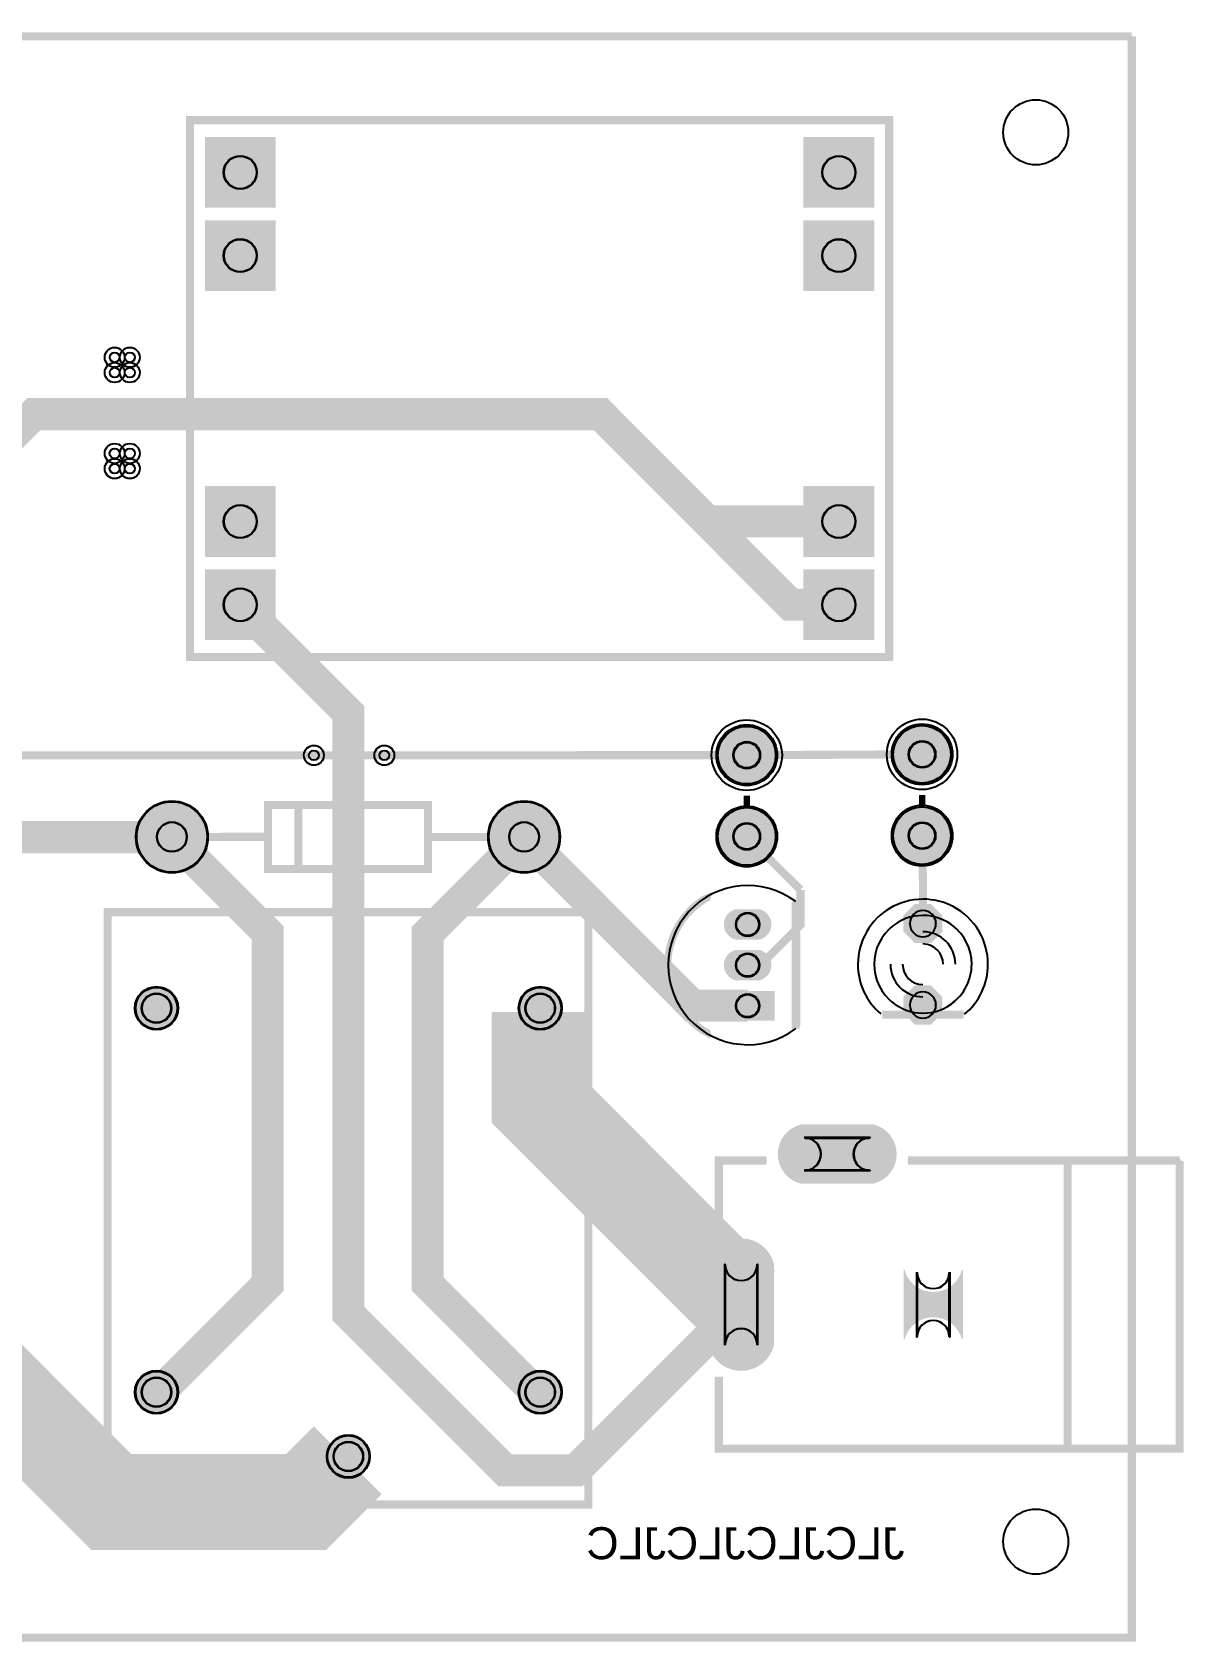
# Model space of a CAD drawing. Header units: millimetres. Extents: x 15 to 117, y -1 to 49.
# Drawn here: x 80.6 to 116.6, y -1.1 to 49.1 of the extents above; entities that cross this region are included whole.
import ezdxf

# ---------------------------------------------------------------- set-up
doc = ezdxf.new("R2010")
doc.units = ezdxf.units.MM
for name, color, linetype, true_color in [('BoardOutLine', 7, 'Continuous', 0xff00ff), ('BottomLayer', 7, 'Continuous', 0x0000ff), ('BottomSolderMaskLayer', 7, 'Continuous', 0xaa00ff), ('Document', 7, 'Continuous', 0xffffff), ('Hole', 7, 'Continuous', 0x222222), ('Multi-Layer', 7, 'Continuous', 0xc0c0c0), ('TopLayer', 7, 'Continuous', 0xff0000), ('TopSilkLayer', 7, 'Continuous', 0xffcc00), ('TopSolderMaskLayer', 7, 'Continuous', 0x800080)]:
    doc.layers.add(name, color=color, linetype=linetype, true_color=true_color)
doc.styles.get("Standard").update_dxf_attribs({"font": 'arial.ttf'})

msp = doc.modelspace()

# ---------------------------------------------------------------- hatches: boundary and pattern name
at = {"layer": 'BottomSolderMaskLayer'}
for points in [[(88.25514052204585, 45.85369570739135), (88.25514052204585, 43.643891287782594), (86.04533610243675, 43.643891287782594), (86.04533610243675, 45.85369570739135)], [(106.95465792108052, 45.85369570739135), (106.95465792108052, 43.643891287782594), (104.74485350147165, 43.643891287782594), (104.74485350147165, 45.85369570739135)], [(88.25514052204585, 43.25527051054098), (88.25514052204585, 41.04546609093211), (86.04533610243675, 41.04546609093211), (86.04533610243675, 43.25527051054098)], [(106.95465792108052, 43.25527051054098), (106.95465792108052, 41.04546609093211), (104.74485350147165, 41.04546609093211), (104.74485350147165, 43.25527051054098)], [(88.25514052204585, 34.95453390906778), (88.25514052204585, 32.74472948945902), (86.04533610243675, 32.74472948945902), (86.04533610243675, 34.95453390906778)], [(106.95465792108052, 34.95453390906778), (106.95465792108052, 32.74472948945902), (104.74485350147165, 32.74472948945902), (104.74485350147165, 34.95453390906778)], [(88.25514052204585, 32.356108712217406), (88.25514052204585, 30.146304292608534), (86.04533610243675, 30.146304292608534), (86.04533610243675, 32.356108712217406)], [(106.95465792108052, 32.356108712217406), (106.95465792108052, 30.146304292608534), (104.74485350147165, 30.146304292608534), (104.74485350147165, 32.356108712217406)], [(102.02252984505978, 26.554737109474104, 1), (103.9241300482602, 26.554737109474104, 1)], [(107.49928879857768, 26.580137160274376, 1), (109.4008890017781, 26.580137160274376, 1)], [(83.88983997967998, 24.000508001015874, 1), (86.14064008128017, 24.000508001015874, 1)], [(94.88983997967998, 24.000508001015874, 1), (97.14064008128017, 24.000508001015874, 1)], [(102.02252984505978, 24.01727203454402, 1), (103.9241300482602, 24.01727203454402, 1)], [(107.49928879857768, 24.042672085344066, 1), (109.4008890017781, 24.042672085344066, 1)], [(102.62999040442537, 20.794602489204852, -0.7853981633974483), (102.62999040442537, 21.745402590805053), (103.36950159455887, 21.745402590805053, -0.7853981633974483), (103.36950159455887, 20.794602489204852)], [(102.62999040442537, 19.524599949199786, -0.7853981633974483), (102.62999040442537, 20.475400050799987), (103.36950159455887, 20.475400050799987, -0.7853981633974483), (103.36950159455887, 19.524599949199786)], [(83.85699771399561, 18.65430530861056, 1), (85.20828041656102, 18.65430530861056, 1)], [(95.84582169164344, 18.65430530861056, 1), (97.19710439420885, 18.65430530861056, 1)], [(102.15459035362505, 18.265723034671964), (102.15459035362505, 19.194298091821906), (103.84490164535896, 19.194298091821906), (103.84490164535896, 18.265723034671964)], [(104.66804109163786, 13.174676149352342, -0.7853981633974483), (104.66804109163786, 15.025476250952545), (106.93013010470463, 15.025476250952545, -0.7853981633974483), (106.93013010470463, 13.174676149352342)], [(103.82448564897146, 8.135939660768145, -0.7853981633974483), (101.77368554737126, 8.135939660768145), (101.77368554737126, 10.664161939434848, -0.7853981633974483), (103.82448564897146, 10.664161939434848)], [(109.72448564897124, 10.514020828041566, -0.7853981633974483), (107.87368554737102, 10.514020828041566), (107.87368554737102, 8.28608077216154, -0.7853981633974483), (109.72448564897124, 8.28608077216154)], [(83.85699771399561, 6.665481330962621, 1), (85.20828041656102, 6.665481330962621, 1)], [(95.84582169164344, 6.665481330962621, 1), (97.19710439420885, 6.665481330962621, 1)], [(89.8514097028193, 4.658877317754673, 1), (91.20269240538471, 4.658877317754673, 1)]]:
    msp.add_hatch(color=256, dxfattribs=at).paths.add_polyline_path(points)
at = {"layer": 'Document'}
for points in [[(101.83975107950232, 17.710007620015176), (101.83975107950232, 17.96400812801619), (101.77910507510182, 17.99734436794131), (101.71948945889721, 18.032490079581066), (101.66095820322516, 18.06941344415577), (101.60356429870717, 18.10808103350746), (101.54735970627735, 18.148457840363562), (101.49239531013927, 18.19050731003051), (101.43872087169848, 18.234191373487988), (101.38638498451155, 18.279470481854332), (101.33543503029296, 18.32630364219176), (101.28591713601713, 18.37464845461875), (101.23787613216018, 18.424461150696402), (101.19135551211139, 18.475696633053417), (101.1463973927971, 18.52830851621502), (101.10304247655176, 18.5822491685974), (101.06133001426633, 18.637469755629695), (101.02129776985612, 18.693920283967145), (100.98298198606835, 18.751549646750618), (100.94641735167284, 18.81030566987681), (100.91163697005481, 18.870135159232746), (100.87867232924668, 18.930983948854873), (100.84755327341941, 18.992796949967214), (100.81830797586508, 19.055518200856), (100.79096291348856, 19.119090917533185), (100.76554284283861, 19.183457545145984), (100.7420707776937, 19.248559810083066), (100.72056796822744, 19.314338772731844), (100.70105388176967, 19.380734880839213), (100.68354618518151, 19.447688023426053), (100.66806072886152, 19.51513758520855), (100.65461153239585, 19.58302250147517), (100.64321077186514, 19.651281313370873), (100.63386876882123, 19.71985222353851), (100.62659398094252, 19.78867315206628), (100.62139299437786, 19.85768179269087), (100.61827051778278, 19.926815669205894), (100.61722937805621, 19.996012192024295), (100.61827051778278, 20.06520871484281), (100.62139299437786, 20.134342591357836), (100.62659398094252, 20.20335123198231), (100.63386876882123, 20.27217216051008), (100.64321077186514, 20.340743070677718), (100.65461153239585, 20.40900188257342), (100.66806072886152, 20.47688679884004), (100.68354618518151, 20.544336360622538), (100.70105388176967, 20.61128950320949), (100.72056796822744, 20.67768561131686), (100.7420707776937, 20.74346457396564), (100.76554284283861, 20.808566838902607), (100.79096291348856, 20.872933466515406), (100.81830797586508, 20.936506183192705), (100.84755327341941, 20.999227434081376), (100.87867232924668, 21.06104043519383), (100.91163697005481, 21.121889224815845), (100.94641735167284, 21.18171871417178), (100.98298198606835, 21.240474737298086), (101.02129776985612, 21.29810410008156), (101.06133001426633, 21.354554628418896), (101.10304247655176, 21.409775215451305), (101.1463973927971, 21.46371586783357), (101.19135551211139, 21.516327750995174), (101.23787613216018, 21.567563233352303), (101.28591713601736, 21.617375929429954), (101.33543503029296, 21.66572074185683), (101.38638498451178, 21.712553902194372), (101.43872087169848, 21.757833010560717), (101.49239531013927, 21.801517074018193), (101.54735970627735, 21.843566543685142), (101.60356429870717, 21.883943350541244), (101.66095820322516, 21.922610939892934), (101.71948945889744, 21.959534304467525), (101.77910507510182, 21.994680016107395), (101.83975107950232, 22.0280162560324), (101.83975107950232, 22.282016764033415), (101.5857505715012, 22.155016510032965), (101.52490162788558, 22.115554893544527), (101.46519950315883, 22.074378815317914), (101.40669248934569, 22.03152158197645), (101.34942791176604, 21.987017860001288), (101.29345209075495, 21.940903647689538), (101.2388103041933, 21.893216246036786), (101.18554675088558, 21.84399422856427), (101.13370451480637, 21.79327741011798), (101.08332553025116, 21.74110681466209), (101.03445054791678, 21.68752464209672), (100.9871191019381, 21.632574234122217), (100.94136947790957, 21.57630003918098), (100.89723868191777, 21.518747576504325), (100.85476241060655, 21.459963399292064), (100.81397502230357, 21.399995057056913), (100.7749095092272, 21.338891057162527), (100.73759747080112, 21.276700825586317), (100.70206908809314, 21.213474666939874), (100.66835309940302, 21.149263723778404), (100.63647677701556, 21.084119935232934), (100.60646590514125, 21.01809599499643), (100.57834475905929, 20.9512453087018), (100.55213608548274, 20.883621950722613), (100.52786108415853, 20.815280620433327), (100.50553939071801, 20.746276597963742), (100.48518906079676, 20.67666569948426), (100.46682655542736, 20.606504232056864), (100.4504667277256, 20.535848948088983), (100.43612281087553, 20.46475699942789), (100.42380640742545, 20.39328589113188), (100.41352747990277, 20.321493434954277), (100.40529434275572, 20.249437702581872), (100.39911365562784, 20.17717697866044), (100.3949904179708, 20.104769713650285), (100.39292796500081, 20.032274476546377), (100.39292796500081, 19.959749907502214), (100.3949904179708, 19.887254670398306), (100.39911365562784, 19.81484740538815), (100.40529434275572, 19.74258668146672), (100.41352747990277, 19.670530949094314), (100.42380640742545, 19.59873849291671), (100.43612281087553, 19.5272673846207), (100.4504667277256, 19.456175435959608), (100.46682655542736, 19.385520151991727), (100.48518906079676, 19.31535868456433), (100.50553939071801, 19.24574778608485), (100.52786108415853, 19.176743763615377), (100.55213608548274, 19.108402433325978), (100.57834475905929, 19.04077907534679), (100.60646590514125, 18.973928389052162), (100.63647677701556, 18.907904448815657), (100.66835309940302, 18.842760660270187), (100.70206908809314, 18.77854971710883), (100.73759747080112, 18.715323558462387), (100.7749095092272, 18.653133326886064), (100.81397502230357, 18.59202932699168), (100.85476241060655, 18.532060984756527), (100.89723868191777, 18.473276807544266), (100.94136947790957, 18.415724344867613), (100.9871191019381, 18.359450149926374), (101.03445054791678, 18.304499741951872), (101.08332553025116, 18.250917569386502), (101.13370451480637, 18.19874697393061), (101.18554675088558, 18.14803015548432), (101.2388103041933, 18.098808138011805), (101.29345209075495, 18.051120736359167), (101.34942791176604, 18.005006524047417), (101.40669248934569, 17.960502802072142), (101.46519950315883, 17.917645568730677), (101.52490162788558, 17.876469490504064), (101.5857505715012, 17.837007874015626)], [(104.39674879349764, 18.094996189992344), (104.39674879349764, 21.905003810007543), (104.65074930149876, 21.905003810007543), (104.65074930149876, 18.094996189992344)], [(108.19900939801892, 13.949987299974623), (116.49903479806949, 13.949987299974623), (116.59903479806962, 13.8499872999746), (116.59903479806962, 4.9499618999236645), (116.49903479806949, 4.8499618999237555), (102.099009398019, 4.8499618999237555), (101.99900939801887, 4.9499618999236645), (101.99900939801887, 7.149987299974555), (102.19900939801892, 7.149987299974555), (102.19900939801892, 4.9499618999236645), (116.39903479806958, 4.9499618999236645), (116.39903479806958, 13.8499872999746), (107.99900939801887, 13.8499872999746), (107.99900939801887, 13.949987299974623)], [(103.599009398019, 13.949987299974623), (102.099009398019, 13.949987299974623), (101.99900939801887, 13.8499872999746), (101.99900939801887, 11.649987299974555), (102.19900939801892, 11.649987299974555), (102.19900939801892, 13.8499872999746), (103.599009398019, 13.8499872999746)], [(113.09903479806985, 13.749987299974578), (113.09903479806985, 5.049961899923687), (112.8990347980698, 5.049961899923687), (112.8990347980698, 13.749987299974578), (113.09903479806985, 13.749987299974578)]]:
    msp.add_hatch(color=256, dxfattribs=at).paths.add_polyline_path(points)
at = {"layer": 'Multi-Layer'}
for points in [[(88.22974345948683, 45.82829565659131), (88.22974345948683, 43.66929133858264), (86.07073914147827, 43.66929133858264), (86.07073914147827, 45.82829565659131)], [(106.92926085852173, 45.82829565659131), (106.92926085852173, 43.66929133858264), (104.77025654051295, 43.66929133858264), (104.77025654051295, 45.82829565659131)], [(88.22974345948683, 43.22987045974082), (88.22974345948683, 41.07086614173227), (86.07073914147827, 41.07086614173227), (86.07073914147827, 43.22987045974082)], [(106.92926085852173, 43.22987045974082), (106.92926085852173, 41.07086614173227), (104.77025654051295, 41.07086614173227), (104.77025654051295, 43.22987045974082)], [(88.22974345948683, 34.92913385826773), (88.22974345948683, 32.77012954025906), (86.07073914147827, 32.77012954025906), (86.07073914147827, 34.92913385826773)], [(106.92926085852173, 34.92913385826773), (106.92926085852173, 32.77012954025906), (104.77025654051295, 32.77012954025906), (104.77025654051295, 34.92913385826773)], [(88.22974345948683, 32.33070866141725), (88.22974345948683, 30.171704343408692), (86.07073914147827, 30.171704343408692), (86.07073914147827, 32.33070866141725)], [(106.92926085852173, 32.33070866141725), (106.92926085852173, 30.171704343408692), (104.77025654051295, 30.171704343408692), (104.77025654051295, 32.33070866141725)], [(102.07332994665998, 26.554737109474104, 1), (103.87332994666, 26.554737109474104, 1)], [(107.55008890017788, 26.580137160274376, 1), (109.3500889001779, 26.580137160274376, 1)], [(83.91524003048008, 24.000508001015874, 1), (86.11524003048007, 24.000508001015874, 1)], [(94.91524003048008, 24.000508001015874, 1), (97.11524003048007, 24.000508001015874, 1)], [(102.07332994665998, 24.01727203454402, 1), (103.87332994666, 24.01727203454402, 1)], [(107.55008890017788, 24.042672085344066, 1), (109.3500889001779, 24.042672085344066, 1)], [(102.6497459994921, 20.820002540004953, -0.7853981633974483), (102.6497459994921, 21.720002540004952), (103.34974599949214, 21.720002540004952, -0.7853981633974483), (103.34974599949214, 20.820002540004953)], [(108.72872745745485, 20.68529337058669), (109.08610617221234, 21.042672085344066), (109.08610617221234, 21.548133096266156), (108.72872745745485, 21.905511811023644), (108.22326644653299, 21.905511811023644), (107.8658877317755, 21.548133096266156), (107.8658877317755, 21.042672085344066), (108.22326644653299, 20.68529337058669)], [(102.6497459994921, 19.549999999999887, -0.7853981633974483), (102.6497459994921, 20.449999999999886), (103.34974599949214, 20.449999999999886, -0.7853981633974483), (103.34974599949214, 19.549999999999887)], [(83.88239776479571, 18.65430530861056, 1), (85.18288036576092, 18.65430530861056, 1)], [(95.87122174244354, 18.65430530861056, 1), (97.17170434340875, 18.65430530861056, 1)], [(102.19974599949182, 18.28001016002031), (102.19974599949182, 19.180010160020288), (103.79974599949196, 19.180010160020288), (103.79974599949196, 18.28001016002031)], [(108.72872745745485, 18.14528829057656), (109.08610617221234, 18.502667005333933), (109.08610617221234, 19.008128016256023), (108.72872745745485, 19.36550673101351), (108.22326644653299, 19.36550673101351), (107.8658877317755, 19.008128016256023), (107.8658877317755, 18.502667005333933), (108.22326644653299, 18.14528829057656)], [(104.69908559817122, 13.200076200152443, -0.7853981633974483), (104.69908559817122, 15.000076200152444), (106.89908559817104, 15.000076200152444, -0.7853981633974483), (106.89908559817104, 13.200076200152443)], [(103.79908559817136, 8.150050800101553, -0.7853981633974483), (101.79908559817136, 8.150050800101553), (101.79908559817136, 10.65005080010144, -0.7853981633974483), (103.79908559817136, 10.65005080010144)], [(109.69908559817114, 10.500050800101462, -0.7853981633974483), (107.89908559817113, 10.500050800101462), (107.89908559817113, 8.30005080010153, -0.7853981633974483), (109.69908559817114, 8.30005080010153)], [(83.88239776479571, 6.665481330962621, 1), (85.18288036576092, 6.665481330962621, 1)], [(95.87122174244354, 6.665481330962621, 1), (97.17170434340875, 6.665481330962621, 1)], [(89.8768097536194, 4.658877317754673, 1), (91.17729235458461, 4.658877317754673, 1)]]:
    msp.add_hatch(color=256, dxfattribs=at).paths.add_polyline_path(points)
at = {"layer": 'TopSolderMaskLayer'}
for points in [[(88.25514052204585, 45.85369570739135), (88.25514052204585, 43.643891287782594), (86.04533610243675, 43.643891287782594), (86.04533610243675, 45.85369570739135)], [(106.95465792108052, 45.85369570739135), (106.95465792108052, 43.643891287782594), (104.74485350147165, 43.643891287782594), (104.74485350147165, 45.85369570739135)], [(88.25514052204585, 43.25527051054098), (88.25514052204585, 41.04546609093211), (86.04533610243675, 41.04546609093211), (86.04533610243675, 43.25527051054098)], [(106.95465792108052, 43.25527051054098), (106.95465792108052, 41.04546609093211), (104.74485350147165, 41.04546609093211), (104.74485350147165, 43.25527051054098)], [(88.25514052204585, 34.95453390906778), (88.25514052204585, 32.74472948945902), (86.04533610243675, 32.74472948945902), (86.04533610243675, 34.95453390906778)], [(106.95465792108052, 34.95453390906778), (106.95465792108052, 32.74472948945902), (104.74485350147165, 32.74472948945902), (104.74485350147165, 34.95453390906778)], [(88.25514052204585, 32.356108712217406), (88.25514052204585, 30.146304292608534), (86.04533610243675, 30.146304292608534), (86.04533610243675, 32.356108712217406)], [(106.95465792108052, 32.356108712217406), (106.95465792108052, 30.146304292608534), (104.74485350147165, 30.146304292608534), (104.74485350147165, 32.356108712217406)], [(102.02252984505978, 26.554737109474104, 1), (103.9241300482602, 26.554737109474104, 1)], [(107.49928879857768, 26.580137160274376, 1), (109.4008890017781, 26.580137160274376, 1)], [(83.88983997967998, 24.000508001015874, 1), (86.14064008128017, 24.000508001015874, 1)], [(94.88983997967998, 24.000508001015874, 1), (97.14064008128017, 24.000508001015874, 1)], [(102.02252984505978, 24.01727203454402, 1), (103.9241300482602, 24.01727203454402, 1)], [(107.49928879857768, 24.042672085344066, 1), (109.4008890017781, 24.042672085344066, 1)], [(102.62999040442537, 20.794602489204852, -0.7853981633974483), (102.62999040442537, 21.745402590805053), (103.36950159455887, 21.745402590805053, -0.7853981633974483), (103.36950159455887, 20.794602489204852)], [(102.62999040442537, 19.524599949199786, -0.7853981633974483), (102.62999040442537, 20.475400050799987), (103.36950159455887, 20.475400050799987, -0.7853981633974483), (103.36950159455887, 19.524599949199786)], [(83.85699771399561, 18.65430530861056, 1), (85.20828041656102, 18.65430530861056, 1)], [(95.84582169164344, 18.65430530861056, 1), (97.19710439420885, 18.65430530861056, 1)], [(102.15459035362505, 18.265723034671964), (102.15459035362505, 19.194298091821906), (103.84490164535896, 19.194298091821906), (103.84490164535896, 18.265723034671964)], [(104.66804109163786, 13.174676149352342, -0.7853981633974483), (104.66804109163786, 15.025476250952545), (106.93013010470463, 15.025476250952545, -0.7853981633974483), (106.93013010470463, 13.174676149352342)], [(103.82448564897146, 8.135939660768145, -0.7853981633974483), (101.77368554737126, 8.135939660768145), (101.77368554737126, 10.664161939434848, -0.7853981633974483), (103.82448564897146, 10.664161939434848)], [(109.72448564897124, 10.514020828041566, -0.7853981633974483), (107.87368554737102, 10.514020828041566), (107.87368554737102, 8.28608077216154, -0.7853981633974483), (109.72448564897124, 8.28608077216154)], [(83.85699771399561, 6.665481330962621, 1), (85.20828041656102, 6.665481330962621, 1)], [(95.84582169164344, 6.665481330962621, 1), (97.19710439420885, 6.665481330962621, 1)], [(89.8514097028193, 4.658877317754673, 1), (91.20269240538471, 4.658877317754673, 1)]]:
    msp.add_hatch(color=256, dxfattribs=at).paths.add_polyline_path(points)

# ---------------------------------------------------------------- linework, layer by layer
at = {"layer": 'BoardOutLine', "const_width": 0.25400050800101603}
for points in [[(115, 49), (115.00050800101599, -1.0007620015240946), (15, -1)], [(15, 49), (115, 49)]]:
    msp.add_lwpolyline(points, dxfattribs=at)
at = {"layer": 'BottomLayer', "const_width": 0.25400050800101603}
msp.add_lwpolyline([(91.35001270002545, 26.549911099822225), (91.6500127000254, 26.549987299974646), (89.45001270002558, 26.549987299974646)], dxfattribs=at)
at = {"layer": 'BottomSolderMaskLayer'}
for points in [[(104.77068050121784, 14.613235602098465), (106.82712505855125, 14.613235602098465)], [(104.77068050121784, 13.585013323431687), (106.82712505855125, 13.585013323431687)], [(102.28542189987624, 8.135772696634945), (102.28542189987624, 10.664020662091389)], [(103.31082195067634, 8.135772696634945), (103.31082195067634, 10.664020662091389)], [(108.28453047156997, 10.412596489709017), (108.28453047156997, 8.387196438908973)], [(109.31275275023675, 10.412596489709017), (109.31275275023675, 8.387196438908973)]]:
    msp.add_lwpolyline(points, close=True, dxfattribs=at)
for centre, radius in [((87.15024130048255, 44.74879349758692), 0.5199539810844328), ((105.84975869951745, 44.74879349758692), 0.5199539810844328), ((87.15024130048255, 42.150368300736545), 0.5199539810844328), ((105.84975869951745, 42.150368300736545), 0.5199539810844328), ((87.15024130048255, 33.84963169926334), 0.5199539810844328), ((105.84975869951745, 33.84963169926334), 0.5199539810844328), ((87.15024130048255, 31.25120650241297), 0.5199539810844328), ((105.84975869951745, 31.25120650241297), 0.5199539810844328), ((102.97332994665999, 26.554737109474104), 0.9508001016002032), ((108.45008890017789, 26.580137160274376), 0.9508001016002032), ((102.97335534671083, 26.55461010922022), 0.4225778229334236), ((108.45001270002558, 26.580010160020265), 0.4225778229334236), ((85.01524003048007, 24.000508001015874), 1.1254000508001016), ((96.01524003048007, 24.000508001015874), 1.1254000508001016), ((102.97332994665999, 24.01727203454402), 0.9508001016002032), ((108.45008890017789, 24.042672085344066), 0.9508001016002032), ((85.01524003048007, 24.000508001015874), 0.4677581202669737), ((96.01524003048007, 24.000508001015874), 0.4677581202669737), ((102.97335534671083, 24.017119634239293), 0.4225778229334236), ((108.45001270002558, 24.042519685039338), 0.4225778229334236), ((102.999745999492, 21.270002540004953), 0.36976901193945755), ((102.999745999492, 19.999999999999886), 0.36976901193945755), ((84.53263906527832, 18.65430530861056), 0.6756413512827028), ((84.53274066548147, 18.654203708407408), 0.4671426530353061), ((96.52146304292614, 18.65430530861056), 0.6756413512827028), ((96.5215646431293, 18.654203708407408), 0.4671426530353061), ((102.999745999492, 18.72999745999482), 0.36976901193945755), ((84.53263906527832, 6.665481330962621), 0.6756413512827028), ((84.53274066548147, 6.665379730759355), 0.4671426530353061), ((96.52146304292614, 6.665481330962621), 0.6756413512827028), ((96.5215646431293, 6.665379730759355), 0.4671426530353061), ((90.527051054102, 4.658877317754673), 0.6756413512827028), ((90.52715265430516, 4.658775717551407), 0.4671426530353061)]:
    msp.add_circle(centre, radius, dxfattribs=at)
for centre, radius, start, end in [((104.77068050121784, 14.099124462765076), 0.5141111393333897, 270, 90), ((106.82712505855125, 14.099124462765076), 0.5141111393333897, 90, 270), ((102.79812192527629, 10.664020662091389), 0.5127000254000508, 180, 360), ((108.79864161090336, 10.412596489709017), 0.5141111393333897, 180, 0), ((102.79812192527629, 8.135772696634945), 0.5127000254000508, 360, 180), ((108.79864161090336, 8.387196438908973), 0.5141111393333897, 0, 180)]:
    msp.add_arc(centre, radius, start, end, dxfattribs=at)
at = {"layer": 'Document', "const_width": 0.25400050800101603}
msp.add_lwpolyline([(107.20599441198874, 18.450596901193762), (109.74599949199887, 18.450596901193762)], dxfattribs=at)
at = {"layer": 'Document'}
for centre, radius, start, end in [((108.47605092614208, 20.025400051517067), 2.0320040640081283, 90, 121.61114437096205), ((108.4761571687759, 20.025400057116485), 2.0320040640081283, 61.70273668015409, 90), ((108.47617371613546, 20.0254000610513), 1.5240030480060962, 90, 131.64009259086814), ((108.4758700528464, 20.025400056083413), 1.5240030480060962, 50.189541052136235, 90), ((108.47599695199392, 20.025400050800158), 1.0160020320040641, 0, 90), ((108.47599695199392, 20.025400050800158), 0.63500127000254, 0, 90), ((108.47599695199392, 20.025400050800158), 1.0160020320040641, 180, 270), ((108.47599695199392, 20.025400050800158), 0.63500127000254, 180, 270), ((108.47612385114144, 20.02540004551679), 1.5240030480060962, 230.18954105213626, 270), ((108.47619732781641, 20.025400037627378), 1.5240030480060962, 270, 310.59453953434274)]:
    msp.add_arc(centre, radius, start, end, dxfattribs=at)
at = {"layer": 'Hole'}
for centre in [(83.22555245110493, 38.97434594869185), (83.70053340106688, 38.97434594869185), (83.22555245110493, 38.49911099822191), (83.70053340106688, 38.49911099822191), (83.22504445008894, 35.974853949707835), (83.70002540005089, 35.974853949707835), (83.22504445008894, 35.49987299974589), (83.70002540005089, 35.49987299974589), (89.45008890017789, 26.549911099822225), (91.64998729997455, 26.549911099822225)]:
    msp.add_circle(centre, 0.15499110998222, dxfattribs=at)
at = {"layer": 'Multi-Layer'}
for points in [[(108.0695961391923, 21.29286258572506), (108.0695961391923, 21.29794259588516)], [(108.88239776479554, 21.29286258572506), (108.88239776479554, 21.29794259588516)], [(108.0695961391923, 18.75285750571493), (108.0695961391923, 18.757937515875028)], [(108.88239776479554, 18.75285750571493), (108.88239776479554, 18.757937515875028)], [(104.79890779781567, 14.599136398272776), (106.79890779781567, 14.599136398272776)], [(104.79890779781567, 13.599136398272776), (106.79890779781567, 13.599136398272776)], [(102.29814579629169, 8.149885699771403), (102.29814579629169, 10.649911099822134)], [(103.29814579629169, 8.149885699771403), (103.29814579629169, 10.649911099822134)], [(108.29865379730768, 10.399898399796712), (108.29865379730768, 8.399898399796825)], [(109.29865379730768, 10.399898399796712), (109.29865379730768, 8.399898399796825)]]:
    msp.add_lwpolyline(points, close=True, dxfattribs=at)
for centre, radius in [((112.00000000000023, 45.999999999999886), 1.0160020320040641), ((87.15024130048255, 44.74879349758692), 0.5080010160020321), ((105.84975869951745, 44.74879349758692), 0.5080010160020321), ((87.15024130048255, 42.150368300736545), 0.5080010160020321), ((105.84975869951745, 42.150368300736545), 0.5080010160020321), ((83.22555245110493, 38.97434594869185), 0.31000762001524007), ((83.70053340106688, 38.97434594869185), 0.31000762001524007), ((83.22555245110493, 38.49911099822191), 0.31000762001524007), ((83.70053340106688, 38.49911099822191), 0.31000762001524007), ((83.22504445008894, 35.974853949707835), 0.31000762001524007), ((83.70002540005089, 35.974853949707835), 0.31000762001524007), ((83.22504445008894, 35.49987299974589), 0.31000762001524007), ((83.70002540005089, 35.49987299974589), 0.31000762001524007), ((87.15024130048255, 33.84963169926334), 0.5080010160020321), ((105.84975869951745, 33.84963169926334), 0.5080010160020321), ((87.15024130048255, 31.25120650241297), 0.5080010160020321), ((105.84975869951745, 31.25120650241297), 0.5080010160020321), ((102.97332994665999, 26.554737109474104), 0.9000000000000001), ((108.45008890017789, 26.580137160274376), 0.9000000000000001), ((89.45008890017789, 26.549911099822225), 0.31000762001524007), ((91.64998729997455, 26.549911099822225), 0.31000762001524007), ((102.97335534671083, 26.55461010922022), 0.4), ((108.45001270002558, 26.580010160020265), 0.4), ((85.01524003048007, 24.000508001015874), 1.1), ((96.01524003048007, 24.000508001015874), 1.1), ((102.97332994665999, 24.01727203454402), 0.9000000000000001), ((108.45008890017789, 24.042672085344066), 0.9000000000000001), ((85.01524003048007, 24.000508001015874), 0.45720091440182886), ((96.01524003048007, 24.000508001015874), 0.45720091440182886), ((102.97335534671083, 24.017119634239293), 0.4), ((108.45001270002558, 24.042519685039338), 0.4), ((102.999745999492, 21.270002540004953), 0.3500127000254001), ((102.999745999492, 19.999999999999886), 0.3500127000254001), ((84.53263906527832, 18.65430530861056), 0.6502413004826011), ((84.53274066548147, 18.654203708407408), 0.4495808991617984), ((96.52146304292614, 18.65430530861056), 0.6502413004826011), ((96.5215646431293, 18.654203708407408), 0.4495808991617984), ((102.999745999492, 18.72999745999482), 0.3500127000254001), ((84.53263906527832, 6.665481330962621), 0.6502413004826011), ((84.53274066548147, 6.665379730759355), 0.4495808991617984), ((96.52146304292614, 6.665481330962621), 0.6502413004826011), ((96.5215646431293, 6.665379730759355), 0.4495808991617984), ((90.527051054102, 4.658877317754673), 0.6502413004826011), ((90.52715265430516, 4.658775717551407), 0.4495808991617984), ((112.00000000000023, 1.9999999999998863), 1.0160020320040641)]:
    msp.add_circle(centre, radius, dxfattribs=at)
for centre, radius, start, end in [((108.47599695199392, 21.29794259588516), 0.40640081280162565, 360, 540), ((108.47599695199392, 21.29286258572506), 0.40640081280162565, 540, 360), ((108.47599695199392, 18.757937515875028), 0.40640081280162565, 360, 540), ((108.47599695199392, 18.75285750571493), 0.40640081280162565, 540, 360), ((104.79890779781567, 14.099136398272776), 0.5, 270, 90), ((106.79890779781567, 14.099136398272776), 0.5, 90, 270), ((102.79814579629169, 10.649911099822134), 0.5, 180, 360), ((108.79865379730768, 10.399898399796712), 0.5, 180, 0), ((102.79814579629169, 8.149885699771403), 0.5, 360, 180), ((108.79865379730768, 8.399898399796825), 0.5, 0, 180)]:
    msp.add_arc(centre, radius, start, end, dxfattribs=at)
at = {"layer": 'TopLayer'}
for points, const_width in [([(105.84963169926323, 33.850647701295316), (101.750063500127, 33.850647701295316), (98.39979679959356, 37.200914401828754), (80.70104140208286, 37.200914401828754), (71.86690373380748, 28.366776733553365), (71.86690373380748, 22.184404368808714)], 1), ([(105.84963169926323, 31.252222504444944), (104.33832867665728, 31.252222504444944), (98.40487680975366, 37.200914401828754), (97.41427482854988, 37.200914401828754)], 1), ([(102.79908559817136, 9.400558801117654), (97.6301752603506, 4.229108458216956), (95.42037084074173, 4.229108458216956), (90.53086106172213, 9.121158242316369), (90.53086106172213, 27.871475742951475), (87.15011430022855, 31.252222504444944)], 1), ([(89.45001270002558, 26.549987299974646), (89.45001270002558, 26.549987299974646), (72.85001270002522, 26.549987299974646)], 0.25400050800101603), ([(102.02499364998744, 26.555092710185363), (102.97335534671083, 26.554660909321797), (91.6500127000254, 26.549987299974646)], 0.25400050800101603), ([(108.45001270002558, 26.58006096012184), (102.97335534671083, 26.554660909321797)], 0.25400050800101603), ([(71.86690373380748, 23.994411988823913), (85.00792481584972, 23.994411988823913), (85.0140208280418, 24.000508001015874)], 1), ([(85.0139700279401, 24.000508001015874), (88.00101600203197, 21.013462026924003), (88.00101600203197, 10.03302006604008), (84.51358902717789, 6.545593091186106)], 1), ([(96.01473202946408, 24.000508001015874), (92.999745999492, 20.98552197104391), (92.999745999492, 10.048260096520153), (96.50241300482617, 6.545593091186106)], 1), ([(96.01473202946408, 24.000508001015874), (101.28524257048525, 18.72999745999482), (102.999745999492, 18.72999745999482)], 1), ([(102.97434594869196, 24.018288036575996), (104.65074930149876, 22.349504699009344)], 0.25400050800101603), ([(108.45001270002558, 24.042595885191645), (108.47599695199392, 22.61874523749043), (108.47599695199392, 21.295402590805224)], 0.25400050800101603), ([(102.999745999492, 19.999999999999886), (103.40002540005094, 19.999999999999886), (104.6500127000254, 21.249987299974578), (104.6500127000254, 22.349504699009344)], 0.25400050800101603), ([(102.79908559817136, 9.400558801117654), (96.50241300482617, 15.699771399542783), (96.50241300482617, 18.534417068834045)], 3.0000000000000004), ([(90.50800101600203, 4.538989077978044), (89.21005842011687, 3.2410464820929974), (83.11912623825242, 3.2410464820929974), (77.1805943611887, 9.179578359156608), (75.57023114046251, 9.179578359156608)], 3.0000000000000004)]:
    msp.add_lwpolyline(points, dxfattribs=dict(at, const_width=const_width))
at = {"layer": 'TopSilkLayer', "const_width": 0.25400050800101603}
for points in [[(85.57797815595632, 29.61798323596645), (107.42202184404368, 29.61798323596645), (107.42202184404368, 46.38201676403355), (85.57797815595632, 46.38201676403355), (85.57797815595632, 29.61798323596645)], [(83.00873761747539, 21.651409702819365), (98.02016764033533, 21.651409702819365), (98.02016764033533, 3.160172720345372), (83.00873761747539, 3.160172720345372), (83.00873761747539, 21.651409702819365)]]:
    msp.add_lwpolyline(points, close=True, dxfattribs=at)
at = {"layer": 'TopSilkLayer'}
for points, const_width in [([(95.51524003048007, 24.000508001015874), (93.01524003048007, 24.000508001015874), (93.01524003048007, 23.000508001015987), (88.01524003048007, 23.000508001015987), (88.01524003048007, 24.750520701041296), (88.01524003048007, 25.000508001015987), (93.01524003048007, 25.000508001015987), (93.01524003048007, 24.000508001015874)], 0.25400050800101603), ([(88.96456692913375, 23.000508001015987), (88.96456692913375, 25.000508001015987)], 0.25400050800101603), ([(102.97335534671083, 25.287198374396667), (102.97335534671083, 24.96504953009901)], 0.2), ([(108.45001270002558, 25.31259842519671), (108.45001270002558, 24.990449580899167)], 0.2), ([(88.01524003048007, 24.005765811531546), (85.51524003048007, 24.000508001015874)], 0.25400050800101603), ([(104.49961899923801, 21.97990855981709), (104.49961899923801, 18.020091440182796)], 0.25400050800101603), ([(103.58572517145035, 13.900025400050822), (102.099009398019, 13.900025400050822), (102.099009398019, 11.662204724409435)], 0.25400050800101603), ([(102.099009398019, 7.137769875539675), (102.099009398019, 4.899999999999977), (116.49900939801887, 4.899999999999977), (116.49900939801887, 13.879984759969489)], 0.25400050800101603), ([(116.49900939801887, 13.900025400050822), (108.01226822453646, 13.900025400050822)], 0.25400050800101603), ([(112.99900939801864, 13.900025400050822), (112.99900939801864, 4.899999999999977)], 0.25400050800101603)]:
    msp.add_lwpolyline(points, dxfattribs=dict(at, const_width=const_width))
for centre in [(102.97332994665999, 26.554737109474104), (108.45008890017789, 26.580137160274376)]:
    msp.add_circle(centre, 1.1000762001524005, dxfattribs=at)
for centre, radius, start, end in [((103.00248887085786, 19.999999999999886), 2.4840233680467363, 52.89949698528279, 307.10050301471716), ((108.47599695199256, 20.02539780187601), 2.0320040640081283, 119.74396150229833, 179.9999365877963), ((108.47599695375766, 20.025484718694315), 2.0320040640081283, 359.99761264601403, 61.925125769840946), ((108.47599694401652, 20.02524412005812), 1.5240030480060962, 127.86719666254338, 179.99413769320196), ((108.47599695199392, 20.025400050800158), 1.5240030480060962, 0, 53.13010235415164), ((108.47599695055806, 20.02532366697858), 2.0320040640081283, 179.99784622943795, 229.75930655173354), ((108.47599694401652, 20.02555598154197), 1.5240030480060962, 180.00586230679332, 232.13280333745627), ((108.47599695199506, 20.02539828184888), 1.5240030480060962, 305.54437694262884, 6.650123988782622e-05), ((108.47599695905865, 20.025230603612158), 2.0320040640081283, 309.8104636368769, 0.0047778490669411)]:
    msp.add_arc(centre, radius, start, end, dxfattribs=at)
at = {"layer": 'TopSolderMaskLayer'}
for points in [[(104.77068050121784, 14.613235602098465), (106.82712505855125, 14.613235602098465)], [(104.77068050121784, 13.585013323431687), (106.82712505855125, 13.585013323431687)], [(102.28542189987624, 8.135772696634945), (102.28542189987624, 10.664020662091389)], [(103.31082195067634, 8.135772696634945), (103.31082195067634, 10.664020662091389)], [(108.28453047156997, 10.412596489709017), (108.28453047156997, 8.387196438908973)], [(109.31275275023675, 10.412596489709017), (109.31275275023675, 8.387196438908973)]]:
    msp.add_lwpolyline(points, close=True, dxfattribs=at)
for centre, radius in [((87.15024130048255, 44.74879349758692), 0.5199539810844328), ((105.84975869951745, 44.74879349758692), 0.5199539810844328), ((87.15024130048255, 42.150368300736545), 0.5199539810844328), ((105.84975869951745, 42.150368300736545), 0.5199539810844328), ((87.15024130048255, 33.84963169926334), 0.5199539810844328), ((105.84975869951745, 33.84963169926334), 0.5199539810844328), ((87.15024130048255, 31.25120650241297), 0.5199539810844328), ((105.84975869951745, 31.25120650241297), 0.5199539810844328), ((102.97332994665999, 26.554737109474104), 0.9508001016002032), ((108.45008890017789, 26.580137160274376), 0.9508001016002032), ((102.97335534671083, 26.55461010922022), 0.4225778229334236), ((108.45001270002558, 26.580010160020265), 0.4225778229334236), ((85.01524003048007, 24.000508001015874), 1.1254000508001016), ((96.01524003048007, 24.000508001015874), 1.1254000508001016), ((102.97332994665999, 24.01727203454402), 0.9508001016002032), ((108.45008890017789, 24.042672085344066), 0.9508001016002032), ((85.01524003048007, 24.000508001015874), 0.4677581202669737), ((96.01524003048007, 24.000508001015874), 0.4677581202669737), ((102.97335534671083, 24.017119634239293), 0.4225778229334236), ((108.45001270002558, 24.042519685039338), 0.4225778229334236), ((102.999745999492, 21.270002540004953), 0.36976901193945755), ((102.999745999492, 19.999999999999886), 0.36976901193945755), ((84.53263906527832, 18.65430530861056), 0.6756413512827028), ((84.53274066548147, 18.654203708407408), 0.4671426530353061), ((96.52146304292614, 18.65430530861056), 0.6756413512827028), ((96.5215646431293, 18.654203708407408), 0.4671426530353061), ((102.999745999492, 18.72999745999482), 0.36976901193945755), ((84.53263906527832, 6.665481330962621), 0.6756413512827028), ((84.53274066548147, 6.665379730759355), 0.4671426530353061), ((96.52146304292614, 6.665481330962621), 0.6756413512827028), ((96.5215646431293, 6.665379730759355), 0.4671426530353061), ((90.527051054102, 4.658877317754673), 0.6756413512827028), ((90.52715265430516, 4.658775717551407), 0.4671426530353061)]:
    msp.add_circle(centre, radius, dxfattribs=at)
for centre, radius, start, end in [((104.77068050121784, 14.099124462765076), 0.5141111393333897, 270, 90), ((106.82712505855125, 14.099124462765076), 0.5141111393333897, 90, 270), ((102.79812192527629, 10.664020662091389), 0.5127000254000508, 180, 360), ((108.79864161090336, 10.412596489709017), 0.5141111393333897, 180, 0), ((102.79812192527629, 8.135772696634945), 0.5127000254000508, 360, 180), ((108.79864161090336, 8.387196438908973), 0.5141111393333897, 0, 180)]:
    msp.add_arc(centre, radius, start, end, dxfattribs=at)

# ---------------------------------------------------------------- texts
at = {"layer": 'BottomSilkLayer', "text_generation_flag": 2}
msp.add_text('JLCJLCJLCJLC', height=1, dxfattribs=at).set_placement((107.89992379984756, 1.450088900177775))

doc.saveas('drawing.dxf')
